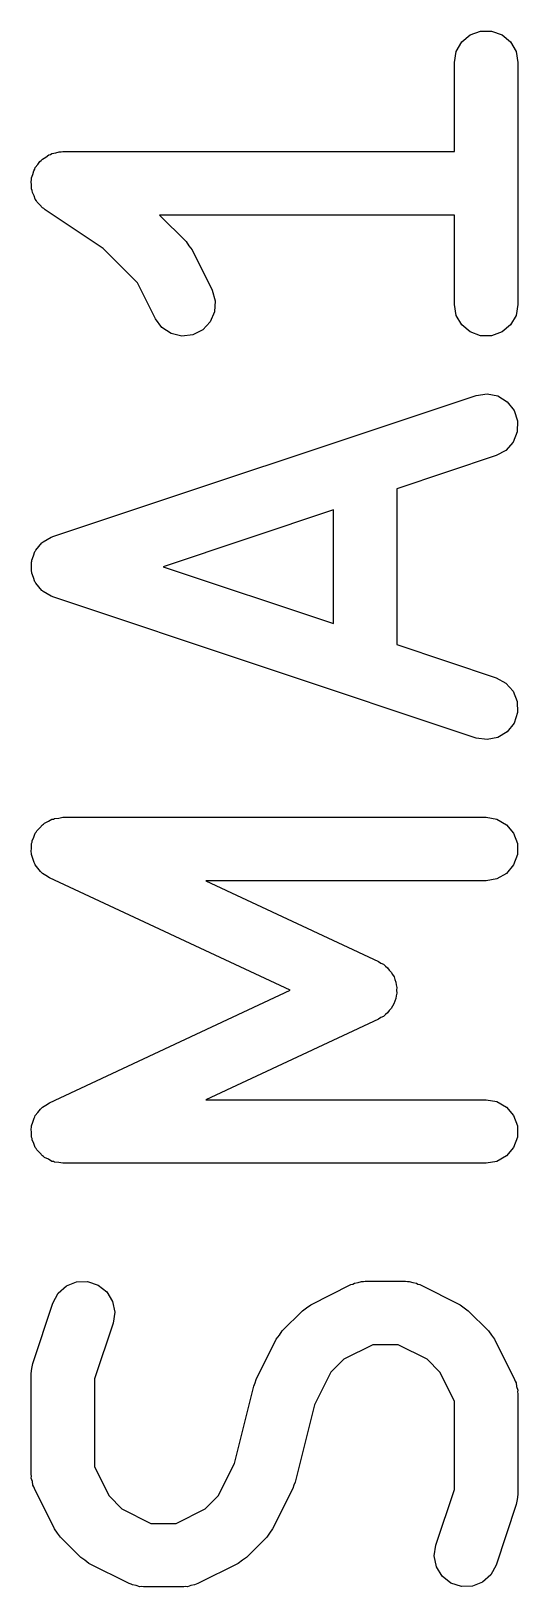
# Model space of a CAD drawing. Extents: x 13.35 to 14.5, y 1.21 to 4.88.
import ezdxf

# ---------------------------------------------------------------- set-up
doc = ezdxf.new("R2010")
doc.units = 0
doc.header["$MEASUREMENT"] = 0
doc.layers.add('BLACK', color=7, linetype='CONTINUOUS')

msp = doc.modelspace()

# ---------------------------------------------------------------- linework, layer by layer
at = {"layer": 'Black'}
for p, q in [((14.3499, 4.83006), (14.3629, 4.85261)), ((14.3629, 4.85261), (14.3829, 4.86936)), ((14.3829, 4.86936), (14.4074, 4.87827)), ((14.4074, 4.87827), (14.4334, 4.87827)), ((14.4334, 4.87827), (14.4579, 4.86936)), ((14.4579, 4.86936), (14.4778, 4.85261)), ((14.4778, 4.85261), (14.4909, 4.83006)), ((14.3454, 4.80441), (14.3499, 4.83006)), ((14.4909, 4.83006), (14.4954, 4.80441)), ((14.3454, 4.59369), (14.3454, 4.80441)), ((14.4954, 4.80441), (14.4954, 4.23298)), ((13.4035, 4.59072), (13.4121, 4.59323)), ((13.4121, 4.59323), (13.4163, 4.59297)), ((13.4163, 4.59297), (13.4204, 4.59369)), ((13.4204, 4.59369), (14.3454, 4.59369)), ((13.354, 4.55228), (13.3554, 4.55619)), ((13.3554, 4.55619), (13.3612, 4.56304)), ((13.3612, 4.56304), (13.3661, 4.5705)), ((13.3661, 4.5705), (13.3695, 4.57296)), ((13.3695, 4.57296), (13.3722, 4.57614)), ((13.3722, 4.57614), (13.3799, 4.58062)), ((13.3799, 4.58062), (13.3871, 4.58592)), ((13.3871, 4.58592), (13.3911, 4.58709)), ((13.3911, 4.58709), (13.3947, 4.58917)), ((13.3947, 4.58917), (13.4035, 4.59072)), ((13.3455, 4.52352), (13.3465, 4.52756)), ((13.3465, 4.51462), (13.3455, 4.52352)), ((13.3465, 4.53171), (13.3496, 4.54013)), ((13.3465, 4.52756), (13.3465, 4.53171)), ((13.3496, 4.54013), (13.3517, 4.54882)), ((13.3517, 4.54882), (13.354, 4.55228)), ((13.3465, 4.50567), (13.3465, 4.51462)), ((13.3479, 4.50176), (13.3465, 4.50567)), ((13.3484, 4.49763), (13.3479, 4.50176)), ((13.3524, 4.48961), (13.3484, 4.49763)), ((13.3554, 4.48119), (13.3524, 4.48961)), ((13.3581, 4.478), (13.3554, 4.48119)), ((13.3599, 4.47428), (13.3581, 4.478)), ((13.3664, 4.46809), (13.3599, 4.47428)), ((13.3722, 4.46124), (13.3664, 4.46809)), ((13.3758, 4.45916), (13.3722, 4.46124)), ((13.3788, 4.45629), (13.3758, 4.45916)), ((13.5155, 4.36517), (13.3788, 4.45629)), ((14.3454, 4.44369), (13.6491, 4.44369)), ((13.6491, 4.44369), (13.7115, 4.38125)), ((14.3454, 4.23298), (14.3454, 4.44369)), ((13.7115, 4.38125), (13.7184, 4.3714)), ((13.7184, 4.3714), (13.7256, 4.36175)), ((13.5968, 4.28379), (13.5155, 4.36517)), ((13.7256, 4.36175), (13.7732, 4.26652)), ((13.639, 4.19944), (13.5968, 4.28379)), ((13.7732, 4.26652), (13.7806, 4.24155)), ((13.7806, 4.24155), (13.779, 4.21555)), ((14.3499, 4.20732), (14.3454, 4.23298)), ((14.4954, 4.23298), (14.4909, 4.20732)), ((13.6545, 4.17851), (13.639, 4.19944)), ((13.7687, 4.19165), (13.7508, 4.17274)), ((13.779, 4.21555), (13.7687, 4.19165)), ((14.3629, 4.18477), (14.3499, 4.20732)), ((14.4909, 4.20732), (14.4778, 4.18477)), ((13.6763, 4.16416), (13.6545, 4.17851)), ((13.7016, 4.15811), (13.6763, 4.16416)), ((13.7275, 4.16109), (13.7016, 4.15811)), ((13.7508, 4.17274), (13.7275, 4.16109)), ((14.3829, 4.16802), (14.3629, 4.18477)), ((14.4074, 4.15911), (14.3829, 4.16802)), ((14.4334, 4.15911), (14.4074, 4.15911)), ((14.4579, 4.16802), (14.4334, 4.15911)), ((14.4778, 4.18477), (14.4579, 4.16802)), ((13.3967, 3.68508), (14.3967, 4.01841)), ((14.3967, 4.01841), (14.4224, 4.02223)), ((14.4224, 4.02223), (14.4479, 4.01701)), ((14.4479, 4.01701), (14.4701, 4.00338)), ((14.4701, 4.00338), (14.4863, 3.98297)), ((14.4863, 3.98297), (14.4946, 3.95826)), ((14.4939, 3.93223), (14.4843, 3.908)), ((14.4946, 3.95826), (14.4939, 3.93223)), ((14.4843, 3.908), (14.467, 3.88851)), ((14.4441, 3.87611), (14.2097, 3.79797)), ((14.467, 3.88851), (14.4441, 3.87611)), ((14.2097, 3.79797), (14.2097, 3.42989)), ((14.0597, 3.74797), (13.6576, 3.61393)), ((14.0597, 3.47989), (14.0597, 3.74797)), ((13.3724, 3.67113), (13.3738, 3.67268)), ((13.3738, 3.67268), (13.3834, 3.67791)), ((13.3834, 3.67791), (13.3928, 3.68368)), ((13.3928, 3.68368), (13.3948, 3.68409)), ((13.3948, 3.68409), (13.3967, 3.68508)), ((13.3469, 3.62896), (13.3509, 3.63919)), ((13.3509, 3.63919), (13.3544, 3.64964)), ((13.3544, 3.64964), (13.3557, 3.65126)), ((13.3557, 3.65126), (13.3565, 3.65319)), ((13.3565, 3.65319), (13.3638, 3.66142)), ((13.3638, 3.66142), (13.3706, 3.67004)), ((13.3706, 3.67004), (13.3724, 3.67113)), ((13.3462, 3.62493), (13.3468, 3.62689)), ((13.3465, 3.61393), (13.3462, 3.62493)), ((13.3462, 3.60293), (13.3465, 3.61393)), ((13.3468, 3.60096), (13.3462, 3.60293)), ((13.3468, 3.62689), (13.3469, 3.62896)), ((13.3469, 3.59889), (13.3468, 3.60096)), ((13.6576, 3.61393), (14.0597, 3.47989)), ((13.3509, 3.58867), (13.3469, 3.59889)), ((13.3544, 3.57821), (13.3509, 3.58867)), ((13.3557, 3.57659), (13.3544, 3.57821)), ((13.3565, 3.57467), (13.3557, 3.57659)), ((13.3638, 3.56644), (13.3565, 3.57467)), ((13.3706, 3.55781), (13.3638, 3.56644)), ((13.3724, 3.55673), (13.3706, 3.55781)), ((13.3738, 3.55518), (13.3724, 3.55673)), ((13.3834, 3.54994), (13.3738, 3.55518)), ((13.3928, 3.54418), (13.3834, 3.54994)), ((13.3948, 3.54376), (13.3928, 3.54418)), ((13.3967, 3.54278), (13.3948, 3.54376)), ((14.3967, 3.20944), (13.3967, 3.54278)), ((14.2097, 3.42989), (14.4441, 3.35175)), ((14.4441, 3.35175), (14.467, 3.33934)), ((14.467, 3.33934), (14.4843, 3.31986)), ((14.4843, 3.31986), (14.4939, 3.29563)), ((14.4946, 3.26959), (14.4863, 3.24488)), ((14.4939, 3.29563), (14.4946, 3.26959)), ((14.4863, 3.24488), (14.4701, 3.22448)), ((14.4224, 3.20562), (14.3967, 3.20944)), ((14.4479, 3.21084), (14.4224, 3.20562)), ((14.4701, 3.22448), (14.4479, 3.21084)), ((13.3774, 3.00871), (13.3863, 3.01284)), ((13.3863, 3.01284), (13.3947, 3.01774)), ((13.3947, 3.01774), (13.398, 3.01831)), ((13.398, 3.01831), (13.401, 3.01971)), ((13.401, 3.01971), (13.4107, 3.02056)), ((13.4107, 3.02056), (13.4204, 3.02226)), ((13.4204, 3.02226), (14.4204, 3.02226)), ((14.4204, 3.02226), (14.446, 3.01774)), ((14.446, 3.01774), (14.4686, 3.00472)), ((13.3479, 2.9667), (13.3521, 2.97557)), ((13.3521, 2.97557), (13.3554, 2.98476)), ((13.3554, 2.98476), (13.3576, 2.9873)), ((13.3576, 2.9873), (13.359, 2.9903)), ((13.359, 2.9903), (13.3659, 2.99722)), ((13.3659, 2.99722), (13.3722, 3.00472)), ((13.3722, 3.00472), (13.375, 3.00637)), ((13.375, 3.00637), (13.3774, 3.00871)), ((14.4686, 3.00472), (14.4853, 2.98476)), ((14.4853, 2.98476), (14.4942, 2.96029)), ((13.3457, 2.94075), (13.3465, 2.9505)), ((13.3465, 2.93755), (13.3457, 2.94075)), ((13.3465, 2.96029), (13.3477, 2.9634)), ((13.3465, 2.9505), (13.3465, 2.96029)), ((13.3477, 2.9634), (13.3479, 2.9667)), ((14.4942, 2.96029), (14.4942, 2.93424)), ((13.3465, 2.93424), (13.3465, 2.93755)), ((13.3499, 2.92504), (13.3465, 2.93424)), ((13.3524, 2.91559), (13.3499, 2.92504)), ((13.3543, 2.91287), (13.3524, 2.91559)), ((13.3554, 2.90976), (13.3543, 2.91287)), ((13.3617, 2.90226), (13.3554, 2.90976)), ((13.3673, 2.89424), (13.3617, 2.90226)), ((14.4853, 2.90976), (14.4686, 2.88981)), ((14.4942, 2.93424), (14.4853, 2.90976)), ((13.37, 2.89234), (13.3673, 2.89424)), ((13.3722, 2.88981), (13.37, 2.89234)), ((13.3806, 2.88491), (13.3722, 2.88981)), ((13.3887, 2.8793), (13.3806, 2.88491)), ((13.9573, 2.61393), (13.3887, 2.8793)), ((14.4204, 2.87226), (13.7584, 2.87226)), ((13.7584, 2.87226), (14.1664, 2.68189)), ((14.446, 2.87678), (14.4204, 2.87226)), ((14.4686, 2.88981), (14.446, 2.87678)), ((14.1664, 2.68189), (14.1717, 2.67814)), ((14.1717, 2.67814), (14.1777, 2.67538)), ((14.1777, 2.67538), (14.1823, 2.67072)), ((14.1823, 2.67072), (14.1877, 2.66695)), ((14.1877, 2.66695), (14.1915, 2.66159)), ((14.1915, 2.66159), (14.1961, 2.65697)), ((14.1961, 2.65697), (14.1989, 2.651)), ((14.1989, 2.651), (14.2027, 2.6456)), ((14.2027, 2.6456), (14.2043, 2.63929)), ((13.3887, 2.34856), (13.9573, 2.61393)), ((14.2043, 2.63929), (14.2071, 2.63336)), ((14.2071, 2.63336), (14.2077, 2.6268)), ((14.2077, 2.6268), (14.2094, 2.62044)), ((14.2094, 2.62044), (14.2088, 2.61393)), ((14.2088, 2.61393), (14.2094, 2.60741)), ((14.1961, 2.57089), (14.1915, 2.56627)), ((14.1989, 2.57686), (14.1961, 2.57089)), ((14.2026, 2.58225), (14.1989, 2.57686)), ((14.2043, 2.58856), (14.2026, 2.58225)), ((14.2071, 2.5945), (14.2043, 2.58856)), ((14.2077, 2.60106), (14.2071, 2.5945)), ((14.2094, 2.60741), (14.2077, 2.60106)), ((14.1664, 2.54596), (13.7584, 2.3556)), ((14.1717, 2.54972), (14.1664, 2.54596)), ((14.1777, 2.55248), (14.1717, 2.54972)), ((14.1823, 2.55714), (14.1777, 2.55248)), ((14.1877, 2.56091), (14.1823, 2.55714)), ((14.1915, 2.56627), (14.1877, 2.56091)), ((13.7584, 2.3556), (14.4204, 2.3556)), ((14.4204, 2.3556), (14.446, 2.35107)), ((14.446, 2.35107), (14.4686, 2.33805)), ((13.3524, 2.31227), (13.3543, 2.31498)), ((13.3543, 2.31498), (13.3554, 2.3181)), ((13.3554, 2.3181), (13.3617, 2.32559)), ((13.3617, 2.32559), (13.3673, 2.33361)), ((13.3673, 2.33361), (13.37, 2.33551)), ((13.37, 2.33551), (13.3722, 2.33805)), ((13.3722, 2.33805), (13.3806, 2.34294)), ((13.3806, 2.34294), (13.3887, 2.34856)), ((14.4686, 2.33805), (14.4853, 2.3181)), ((14.4853, 2.3181), (14.4942, 2.29362)), ((13.3457, 2.28711), (13.3465, 2.29031)), ((13.3465, 2.27736), (13.3457, 2.28711)), ((13.3465, 2.29362), (13.3499, 2.30282)), ((13.3465, 2.29031), (13.3465, 2.29362)), ((13.3465, 2.26757), (13.3465, 2.27736)), ((13.3499, 2.30282), (13.3524, 2.31227)), ((14.4942, 2.29362), (14.4942, 2.26757)), ((13.3477, 2.26446), (13.3465, 2.26757)), ((13.3479, 2.26116), (13.3477, 2.26446)), ((13.3521, 2.25229), (13.3479, 2.26116)), ((13.3554, 2.24309), (13.3521, 2.25229)), ((13.3576, 2.24056), (13.3554, 2.24309)), ((13.359, 2.23756), (13.3576, 2.24056)), ((14.4853, 2.24309), (14.4686, 2.22314)), ((14.4942, 2.26757), (14.4853, 2.24309)), ((13.3659, 2.23063), (13.359, 2.23756)), ((13.3722, 2.22314), (13.3659, 2.23063)), ((13.375, 2.22149), (13.3722, 2.22314)), ((13.3774, 2.21915), (13.375, 2.22149)), ((13.3863, 2.21501), (13.3774, 2.21915)), ((13.3947, 2.21012), (13.3863, 2.21501)), ((13.398, 2.20954), (13.3947, 2.21012)), ((13.401, 2.20815), (13.398, 2.20954)), ((13.4107, 2.20729), (13.401, 2.20815)), ((13.4204, 2.20559), (13.4107, 2.20729)), ((14.4204, 2.20559), (13.4204, 2.20559)), ((14.446, 2.21012), (14.4204, 2.20559)), ((14.4686, 2.22314), (14.446, 2.21012)), ((13.4093, 1.89865), (13.4287, 1.91593)), ((13.4287, 1.91593), (13.453, 1.9255)), ((13.453, 1.9255), (13.479, 1.92621)), ((13.479, 1.92621), (13.5037, 1.91798)), ((13.5037, 1.91798), (13.5241, 1.90178)), ((14.0059, 1.87149), (14.1011, 1.91911)), ((14.1011, 1.91911), (14.1053, 1.92034)), ((14.1053, 1.92034), (14.109, 1.9225)), ((14.109, 1.9225), (14.1177, 1.92403)), ((14.1177, 1.92403), (14.1261, 1.92653)), ((14.1261, 1.92653), (14.1304, 1.92627)), ((14.1304, 1.92627), (14.1347, 1.92702)), ((14.1347, 1.92702), (14.2299, 1.92702)), ((14.2299, 1.92702), (14.2342, 1.92627)), ((14.2342, 1.92627), (14.2385, 1.92653)), ((14.2385, 1.92653), (14.2469, 1.92403)), ((14.2469, 1.92403), (14.2556, 1.9225)), ((14.2556, 1.9225), (14.2593, 1.92034)), ((14.2593, 1.92034), (14.2634, 1.91911)), ((14.2634, 1.91911), (14.3587, 1.87149)), ((13.3492, 1.73288), (13.3968, 1.87574)), ((13.3968, 1.87574), (13.4093, 1.89865)), ((13.5241, 1.90178), (13.5377, 1.87959)), ((13.5377, 1.87959), (13.543, 1.85407)), ((13.543, 1.85407), (13.5392, 1.82831)), ((13.9388, 1.80982), (13.9864, 1.85744)), ((13.9864, 1.85744), (13.9962, 1.86432)), ((13.9962, 1.86432), (14.0059, 1.87149)), ((14.3587, 1.87149), (14.3683, 1.86432)), ((14.3683, 1.86432), (14.3782, 1.85744)), ((14.3782, 1.85744), (14.4258, 1.80982)), ((13.5392, 1.82831), (13.4954, 1.697)), ((13.9247, 1.79033), (13.9319, 1.79999)), ((13.9319, 1.79999), (13.9388, 1.80982)), ((14.4258, 1.80982), (14.4327, 1.79998)), ((14.4327, 1.79998), (14.4398, 1.79033)), ((13.8771, 1.69509), (13.9247, 1.79033)), ((14.1524, 1.77702), (14.0839, 1.74277)), ((14.2122, 1.77702), (14.1524, 1.77702)), ((14.2807, 1.74277), (14.2122, 1.77702)), ((14.4398, 1.79033), (14.4875, 1.69509)), ((13.3475, 1.72101), (13.3492, 1.73288)), ((14.0839, 1.74277), (14.0534, 1.71236)), ((14.3111, 1.71236), (14.2807, 1.74277)), ((13.3454, 1.70917), (13.3475, 1.72101)), ((13.3454, 1.47107), (13.3454, 1.70917)), ((13.4954, 1.697), (13.4954, 1.48878)), ((13.8748, 1.68723), (13.8771, 1.69509)), ((14.0534, 1.71236), (14.015, 1.63537)), ((14.3454, 1.64384), (14.3111, 1.71236)), ((14.4875, 1.69509), (14.4887, 1.69094)), ((14.4887, 1.69094), (14.4909, 1.6872)), ((13.8258, 1.49725), (13.8714, 1.67974)), ((13.8714, 1.67974), (13.8748, 1.68723)), ((14.4909, 1.6872), (14.4924, 1.67854)), ((14.4924, 1.67854), (14.4949, 1.67012)), ((14.4949, 1.67012), (14.4946, 1.66581)), ((14.4946, 1.66581), (14.4954, 1.66155)), ((14.4954, 1.66155), (14.4954, 1.42345)), ((14.015, 1.63537), (13.9693, 1.45288)), ((14.3454, 1.43562), (14.3454, 1.64384)), ((13.3461, 1.46681), (13.3454, 1.47107)), ((13.4954, 1.48878), (13.5296, 1.42026)), ((13.7873, 1.42026), (13.8258, 1.49725)), ((13.3459, 1.4625), (13.3461, 1.46681)), ((13.3484, 1.45408), (13.3459, 1.4625)), ((13.3499, 1.44542), (13.3484, 1.45408)), ((13.3521, 1.44167), (13.3499, 1.44542)), ((13.3533, 1.43753), (13.3521, 1.44167)), ((13.4009, 1.34229), (13.3533, 1.43753)), ((13.9637, 1.43753), (13.916, 1.34229)), ((13.966, 1.44539), (13.9637, 1.43753)), ((13.9693, 1.45288), (13.966, 1.44539)), ((14.3016, 1.30431), (14.3454, 1.43562)), ((13.5296, 1.42026), (13.56, 1.38985)), ((13.7569, 1.38985), (13.7873, 1.42026)), ((14.4915, 1.39973), (14.4439, 1.25688)), ((14.4933, 1.41162), (14.4915, 1.39973)), ((14.4954, 1.42345), (14.4933, 1.41162)), ((13.56, 1.38985), (13.6286, 1.35559)), ((13.6884, 1.35559), (13.7569, 1.38985)), ((13.4081, 1.33263), (13.4009, 1.34229)), ((13.415, 1.3228), (13.4081, 1.33263)), ((13.4626, 1.27518), (13.415, 1.3228)), ((13.6286, 1.35559), (13.6884, 1.35559)), ((13.902, 1.3228), (13.8544, 1.27518)), ((13.9089, 1.33263), (13.902, 1.3228)), ((13.916, 1.34229), (13.9089, 1.33263)), ((14.2978, 1.27855), (14.3016, 1.30431)), ((13.4724, 1.2683), (13.4626, 1.27518)), ((13.4821, 1.26113), (13.4724, 1.2683)), ((13.5773, 1.21351), (13.4821, 1.26113)), ((13.8349, 1.26113), (13.7396, 1.21351)), ((13.8445, 1.2683), (13.8349, 1.26113)), ((13.8544, 1.27518), (13.8445, 1.2683)), ((14.303, 1.25303), (14.2978, 1.27855)), ((14.3166, 1.23083), (14.303, 1.25303)), ((14.4439, 1.25688), (14.4315, 1.23397)), ((13.5815, 1.21228), (13.5773, 1.21351)), ((13.5852, 1.21012), (13.5815, 1.21228)), ((13.7355, 1.21228), (13.7317, 1.21012)), ((13.7396, 1.21351), (13.7355, 1.21228)), ((14.337, 1.21464), (14.3166, 1.23083)), ((14.3618, 1.20641), (14.337, 1.21464)), ((14.412, 1.21669), (14.3878, 1.20712)), ((14.4315, 1.23397), (14.412, 1.21669)), ((13.5939, 1.20859), (13.5852, 1.21012)), ((13.6023, 1.20609), (13.5939, 1.20859)), ((13.6066, 1.20635), (13.6023, 1.20609)), ((13.6109, 1.20559), (13.6066, 1.20635)), ((13.7061, 1.20559), (13.6109, 1.20559)), ((13.7104, 1.20635), (13.7061, 1.20559)), ((13.7147, 1.20609), (13.7104, 1.20635)), ((13.7231, 1.20859), (13.7147, 1.20609)), ((13.7317, 1.21012), (13.7231, 1.20859)), ((14.3878, 1.20712), (14.3618, 1.20641))]:
    msp.add_line(p, q, dxfattribs=at)

doc.saveas('drawing.dxf')
